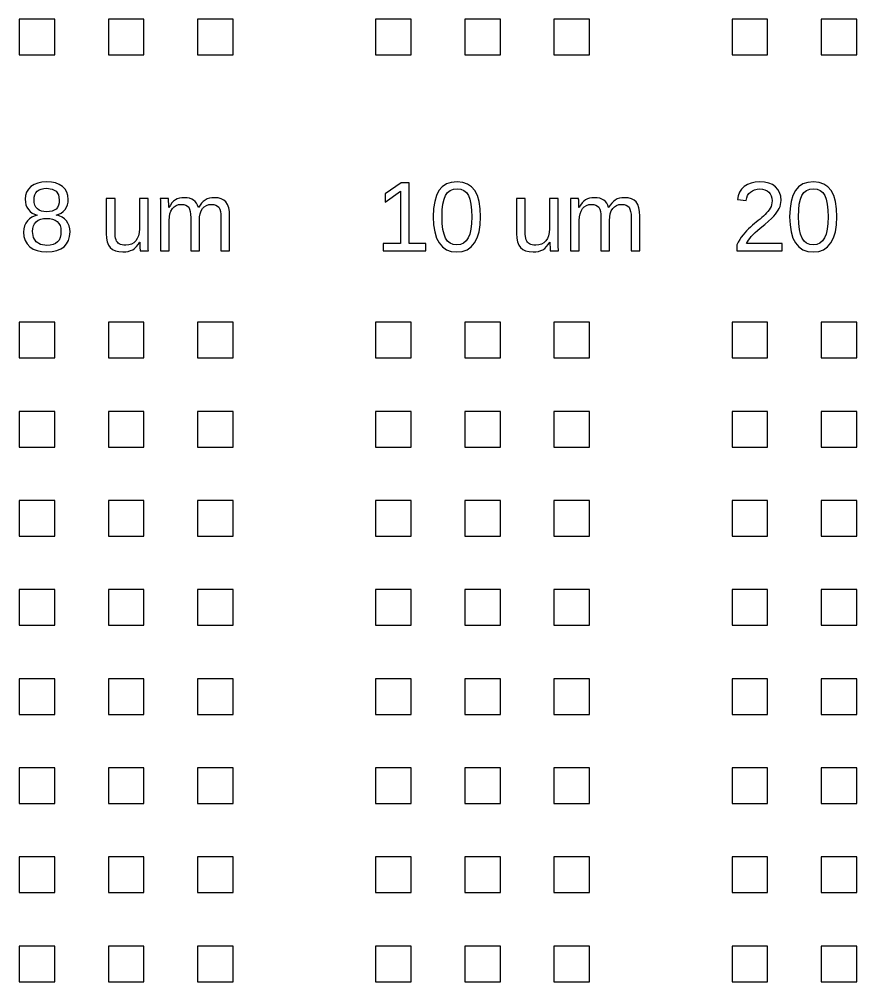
# Model space of a CAD drawing. Header units: metres. Extents: x -21500 to 21500, y -23900 to 23900.
# Drawn here: x -9600 to -4900, y 6400 to 11800 of the extents above; entities that cross this region are included whole.
import ezdxf

# ---------------------------------------------------------------- set-up
doc = ezdxf.new("R2010")
doc.units = ezdxf.units.M

msp = doc.modelspace()

# ---------------------------------------------------------------- linework, layer by layer
for p, q in [((-9400, 11800), (-9600, 11800)), ((-9600, 11800), (-9600, 11600)), ((-9400, 11600), (-9400, 11800)), ((-8900, 11800), (-9100, 11800)), ((-9100, 11800), (-9100, 11600)), ((-8900, 11600), (-8900, 11800)), ((-8400, 11800), (-8600, 11800)), ((-8600, 11800), (-8600, 11600)), ((-8400, 11600), (-8400, 11800)), ((-7400, 11800), (-7600, 11800)), ((-7600, 11800), (-7600, 11600)), ((-7400, 11600), (-7400, 11800)), ((-6900, 11800), (-7100, 11800)), ((-7100, 11800), (-7100, 11600)), ((-6900, 11600), (-6900, 11800)), ((-6400, 11800), (-6600, 11800)), ((-6600, 11800), (-6600, 11600)), ((-6400, 11600), (-6400, 11800)), ((-5400, 11800), (-5600, 11800)), ((-5600, 11800), (-5600, 11600)), ((-5400, 11600), (-5400, 11800)), ((-4900, 11800), (-5100, 11800)), ((-5100, 11800), (-5100, 11600)), ((-4900, 11600), (-4900, 11800)), ((-9600, 11600), (-9400, 11600)), ((-9100, 11600), (-8900, 11600)), ((-8600, 11600), (-8400, 11600)), ((-7600, 11600), (-7400, 11600)), ((-7100, 11600), (-6900, 11600)), ((-6600, 11600), (-6400, 11600)), ((-5600, 11600), (-5400, 11600)), ((-5100, 11600), (-4900, 11600)), ((-9534.22, 10860.8), (-9548.52, 10846.2)), ((-9516.47, 10872.7), (-9534.22, 10860.8)), ((-9495.93, 10881.1), (-9516.47, 10872.7)), ((-9472.59, 10886.2), (-9495.93, 10881.1)), ((-9446.46, 10887.9), (-9472.59, 10886.2)), ((-9419.73, 10886.3), (-9446.46, 10887.9)), ((-9395.96, 10881.3), (-9419.73, 10886.3)), ((-9375.17, 10873), (-9395.96, 10881.3)), ((-9357.34, 10861.3), (-9375.17, 10873)), ((-9343.04, 10846.9), (-9357.34, 10861.3)), ((-7456.22, 10882.2), (-7546.56, 10820.1)), ((-7411.19, 10882.2), (-7456.22, 10882.2)), ((-7411.19, 10541.5), (-7411.19, 10882.2)), ((-7226.01, 10860.3), (-7244.42, 10838.8)), ((-7202.95, 10875.7), (-7226.01, 10860.3)), ((-7175.22, 10884.9), (-7202.95, 10875.7)), ((-7142.82, 10887.9), (-7175.22, 10884.9)), ((-7111.26, 10884.8), (-7142.82, 10887.9)), ((-7084.13, 10875.5), (-7111.26, 10884.8)), ((-7061.41, 10860), (-7084.13, 10875.5)), ((-7043.13, 10838.3), (-7061.41, 10860)), ((-5530.96, 10860.8), (-5545.96, 10846.1)), ((-5513.01, 10872.7), (-5530.96, 10860.8)), ((-5492.67, 10881.1), (-5513.01, 10872.7)), ((-5469.95, 10886.2), (-5492.67, 10881.1)), ((-5444.83, 10887.9), (-5469.95, 10886.2)), ((-5417.61, 10886.2), (-5444.83, 10887.9)), ((-5393.72, 10881.1), (-5417.61, 10886.2)), ((-5373.18, 10872.6), (-5393.72, 10881.1)), ((-5355.98, 10860.7), (-5373.18, 10872.6)), ((-5342.39, 10845.6), (-5355.98, 10860.7)), ((-5226.01, 10860.3), (-5244.42, 10838.8)), ((-5202.95, 10875.7), (-5226.01, 10860.3)), ((-5175.22, 10884.9), (-5202.95, 10875.7)), ((-5142.82, 10887.9), (-5175.22, 10884.9)), ((-5111.26, 10884.8), (-5142.82, 10887.9)), ((-5084.13, 10875.5), (-5111.26, 10884.8)), ((-5061.41, 10860), (-5084.13, 10875.5)), ((-5043.13, 10838.3), (-5061.41, 10860)), ((-9564.86, 10810.8), (-9566.9, 10790)), ((-9558.73, 10829.5), (-9564.86, 10810.8)), ((-9548.52, 10846.2), (-9558.73, 10829.5)), ((-9516.99, 10786.7), (-9515.86, 10801.9)), ((-9515.86, 10801.9), (-9512.48, 10815)), ((-9512.48, 10815), (-9506.84, 10826.2)), ((-9506.84, 10826.2), (-9498.95, 10835.3)), ((-9498.95, 10835.3), (-9488.9, 10842.4)), ((-9488.9, 10842.4), (-9476.8, 10847.5)), ((-9476.8, 10847.5), (-9462.66, 10850.6)), ((-9462.66, 10850.6), (-9446.46, 10851.6)), ((-9446.46, 10851.6), (-9415.36, 10847.5)), ((-9415.36, 10847.5), (-9393.15, 10835.4)), ((-9393.15, 10835.4), (-9379.82, 10815.1)), ((-9379.82, 10815.1), (-9375.38, 10786.7)), ((-9332.82, 10830.1), (-9343.04, 10846.9)), ((-9326.69, 10810.9), (-9332.82, 10830.1)), ((-9324.65, 10789.5), (-9326.69, 10810.9)), ((-7546.56, 10774), (-7460.29, 10835.6)), ((-7546.56, 10820.1), (-7546.56, 10774)), ((-7460.29, 10835.6), (-7460.29, 10541.5)), ((-7258.48, 10811.2), (-7268.53, 10777.4)), ((-7244.42, 10838.8), (-7258.48, 10811.2)), ((-7216.13, 10790.4), (-7207.52, 10811.7)), ((-7207.52, 10811.7), (-7196.11, 10827.7)), ((-7196.11, 10827.7), (-7181.52, 10839.2)), ((-7181.52, 10839.2), (-7163.75, 10846)), ((-7163.75, 10846), (-7142.82, 10848.3)), ((-7142.82, 10848.3), (-7122.4, 10846)), ((-7122.4, 10846), (-7105.08, 10839)), ((-7105.08, 10839), (-7090.86, 10827.4)), ((-7090.86, 10827.4), (-7079.75, 10811.2)), ((-7079.75, 10811.2), (-7071.38, 10789.7)), ((-7029.06, 10810.5), (-7043.13, 10838.3)), ((-7019.02, 10776.7), (-7029.06, 10810.5)), ((-5565.42, 10809.6), (-5569.89, 10787.8)), ((-5557.44, 10829), (-5565.42, 10809.6)), ((-5545.96, 10846.1), (-5557.44, 10829)), ((-5517.17, 10797.7), (-5512.27, 10810.4)), ((-5512.27, 10810.4), (-5505.3, 10821.5)), ((-5505.3, 10821.5), (-5496.24, 10830.8)), ((-5496.24, 10830.8), (-5485.44, 10838.2)), ((-5485.44, 10838.2), (-5473.28, 10843.5)), ((-5473.28, 10843.5), (-5459.74, 10846.7)), ((-5459.74, 10846.7), (-5444.83, 10847.8)), ((-5444.83, 10847.8), (-5429.31, 10846.7)), ((-5429.31, 10846.7), (-5415.6, 10843.4)), ((-5415.6, 10843.4), (-5403.68, 10838)), ((-5403.68, 10838), (-5393.56, 10830.4)), ((-5393.56, 10830.4), (-5385.48, 10820.9)), ((-5385.48, 10820.9), (-5379.72, 10809.5)), ((-5379.72, 10809.5), (-5376.26, 10796.4)), ((-5332.69, 10827.7), (-5342.39, 10845.6)), ((-5326.86, 10806.9), (-5332.69, 10827.7)), ((-5324.92, 10783.2), (-5326.86, 10806.9)), ((-5258.48, 10811.2), (-5268.53, 10777.4)), ((-5244.42, 10838.8), (-5258.48, 10811.2)), ((-5216.13, 10790.4), (-5207.52, 10811.7)), ((-5207.52, 10811.7), (-5196.11, 10827.7)), ((-5196.11, 10827.7), (-5181.52, 10839.2)), ((-5181.52, 10839.2), (-5163.75, 10846)), ((-5163.75, 10846), (-5142.82, 10848.3)), ((-5142.82, 10848.3), (-5122.4, 10846)), ((-5122.4, 10846), (-5105.08, 10839)), ((-5105.08, 10839), (-5090.86, 10827.4)), ((-5090.86, 10827.4), (-5079.75, 10811.2)), ((-5079.75, 10811.2), (-5071.38, 10789.7)), ((-5029.06, 10810.5), (-5043.13, 10838.3)), ((-5019.02, 10776.7), (-5029.06, 10810.5)), ((-9566.9, 10790), (-9565.78, 10774.1)), ((-9565.78, 10774.1), (-9562.39, 10759.3)), ((-9562.39, 10759.3), (-9556.76, 10745.5)), ((-9515.83, 10771.3), (-9516.99, 10786.7)), ((-9512.34, 10757.8), (-9515.83, 10771.3)), ((-9506.54, 10746.3), (-9512.34, 10757.8)), ((-9498.41, 10736.7), (-9506.54, 10746.3)), ((-9379.89, 10756.1), (-9385.53, 10744.5)), ((-9376.51, 10770.2), (-9379.89, 10756.1)), ((-9375.38, 10786.7), (-9376.51, 10770.2)), ((-9334.87, 10744.9), (-9329.19, 10758.7)), ((-9329.19, 10758.7), (-9325.79, 10773.6)), ((-9325.79, 10773.6), (-9324.65, 10789.5)), ((-9062.35, 10793.5), (-9111.45, 10793.5)), ((-9111.45, 10793.5), (-9111.45, 10597.9)), ((-9062.35, 10607.4), (-9062.35, 10793.5)), ((-8877.07, 10793.5), (-8925.9, 10793.5)), ((-8925.9, 10793.5), (-8925.9, 10623.4)), ((-8877.07, 10562.7), (-8877.07, 10793.5)), ((-8762.79, 10793.5), (-8808.91, 10793.5)), ((-8808.91, 10793.5), (-8808.2, 10785.3)), ((-8808.2, 10785.3), (-8807.69, 10772.2)), ((-8807.69, 10772.2), (-8807.38, 10754)), ((-8807.38, 10754), (-8807.28, 10730.9)), ((-8762.65, 10792.6), (-8762.79, 10793.5)), ((-8762.52, 10791), (-8762.65, 10792.6)), ((-8762.38, 10788.9), (-8762.52, 10791)), ((-8762.25, 10786.2), (-8762.38, 10788.9)), ((-8762.1, 10783.1), (-8762.25, 10786.2)), ((-8761.94, 10779.8), (-8762.1, 10783.1)), ((-8761.76, 10776.3), (-8761.94, 10779.8)), ((-8761.57, 10772.5), (-8761.76, 10776.3)), ((-8761.36, 10767.8), (-8761.57, 10772.5)), ((-8761.13, 10761.3), (-8761.36, 10767.8)), ((-8760.88, 10753.2), (-8761.13, 10761.3)), ((-8760.62, 10743.3), (-8760.88, 10753.2)), ((-8751.65, 10757.8), (-8759.81, 10743.3)), ((-8742.92, 10769.8), (-8751.65, 10757.8)), ((-8733.61, 10779.5), (-8742.92, 10769.8)), ((-8740.54, 10737.4), (-8730.64, 10747.8)), ((-8723.73, 10786.7), (-8733.61, 10779.5)), ((-8730.64, 10747.8), (-8719.11, 10755.3)), ((-8712.99, 10792.1), (-8723.73, 10786.7)), ((-8719.11, 10755.3), (-8705.96, 10759.8)), ((-8701.14, 10795.9), (-8712.99, 10792.1)), ((-8705.96, 10759.8), (-8691.17, 10761.2)), ((-8688.17, 10798.2), (-8701.14, 10795.9)), ((-8691.17, 10761.2), (-8677.15, 10760.2)), ((-8674.08, 10799), (-8688.17, 10798.2)), ((-8677.15, 10760.2), (-8665.47, 10757.2)), ((-8658.27, 10798.1), (-8674.08, 10799)), ((-8665.47, 10757.2), (-8656.13, 10752.1)), ((-8644.21, 10795.6), (-8658.27, 10798.1)), ((-8656.13, 10752.1), (-8649.12, 10745)), ((-8631.89, 10791.5), (-8644.21, 10795.6)), ((-8621.32, 10785.7), (-8631.89, 10791.5)), ((-8612.36, 10778), (-8621.32, 10785.7)), ((-8604.87, 10768.4), (-8612.36, 10778)), ((-8598.86, 10756.9), (-8604.87, 10768.4)), ((-8594.32, 10743.3), (-8598.86, 10756.9)), ((-8585.52, 10757.1), (-8593.51, 10743.3)), ((-8576.72, 10768.8), (-8585.52, 10757.1)), ((-8567.14, 10778.4), (-8576.72, 10768.8)), ((-8571.4, 10737.5), (-8561.63, 10747.9)), ((-8556.75, 10785.9), (-8567.14, 10778.4)), ((-8561.63, 10747.9), (-8550.07, 10755.3)), ((-8545.4, 10791.6), (-8556.75, 10785.9)), ((-8550.07, 10755.3), (-8536.74, 10759.8)), ((-8532.91, 10795.7), (-8545.4, 10791.6)), ((-8536.74, 10759.8), (-8521.62, 10761.2)), ((-8519.29, 10798.1), (-8532.91, 10795.7)), ((-8521.62, 10761.2), (-8507.6, 10760.2)), ((-8504.53, 10799), (-8519.29, 10798.1)), ((-8507.6, 10760.2), (-8495.92, 10757.2)), ((-8483.8, 10797.4), (-8504.53, 10799)), ((-8495.92, 10757.2), (-8486.57, 10752.1)), ((-8486.57, 10752.1), (-8479.57, 10745)), ((-8466.11, 10792.9), (-8483.8, 10797.4)), ((-8451.45, 10785.4), (-8466.11, 10792.9)), ((-8439.83, 10774.8), (-8451.45, 10785.4)), ((-8430.99, 10760.8), (-8439.83, 10774.8)), ((-8424.67, 10742.9), (-8430.99, 10760.8)), ((-7268.53, 10777.4), (-7274.56, 10737.4)), ((-7225.96, 10730.2), (-7222.27, 10763.3)), ((-7222.27, 10763.3), (-7216.13, 10790.4)), ((-7071.38, 10789.7), (-7065.41, 10762.6)), ((-7065.41, 10762.6), (-7061.82, 10729.8)), ((-7012.99, 10737), (-7019.02, 10776.7)), ((-6760.62, 10793.5), (-6809.72, 10793.5)), ((-6809.72, 10793.5), (-6809.72, 10597.9)), ((-6760.62, 10607.4), (-6760.62, 10793.5)), ((-6575.33, 10793.5), (-6624.16, 10793.5)), ((-6624.16, 10793.5), (-6624.16, 10623.4)), ((-6575.33, 10562.7), (-6575.33, 10793.5)), ((-6461.06, 10793.5), (-6507.18, 10793.5)), ((-6507.18, 10793.5), (-6506.46, 10785.3)), ((-6506.46, 10785.3), (-6505.95, 10772.2)), ((-6505.95, 10772.2), (-6505.65, 10754)), ((-6505.65, 10754), (-6505.55, 10730.9)), ((-6460.92, 10792.6), (-6461.06, 10793.5)), ((-6460.79, 10791), (-6460.92, 10792.6)), ((-6460.65, 10788.9), (-6460.79, 10791)), ((-6460.52, 10786.2), (-6460.65, 10788.9)), ((-6460.37, 10783.1), (-6460.52, 10786.2)), ((-6460.21, 10779.8), (-6460.37, 10783.1)), ((-6460.03, 10776.3), (-6460.21, 10779.8)), ((-6459.84, 10772.5), (-6460.03, 10776.3)), ((-6459.62, 10767.8), (-6459.84, 10772.5)), ((-6459.4, 10761.3), (-6459.62, 10767.8)), ((-6459.15, 10753.2), (-6459.4, 10761.3)), ((-6458.89, 10743.3), (-6459.15, 10753.2)), ((-6449.92, 10757.8), (-6458.07, 10743.3)), ((-6441.19, 10769.8), (-6449.92, 10757.8)), ((-6431.88, 10779.5), (-6441.19, 10769.8)), ((-6438.81, 10737.4), (-6428.91, 10747.8)), ((-6421.99, 10786.7), (-6431.88, 10779.5)), ((-6428.91, 10747.8), (-6417.38, 10755.3)), ((-6411.26, 10792.1), (-6421.99, 10786.7)), ((-6417.38, 10755.3), (-6404.22, 10759.8)), ((-6399.41, 10795.9), (-6411.26, 10792.1)), ((-6404.22, 10759.8), (-6389.44, 10761.2)), ((-6386.44, 10798.2), (-6399.41, 10795.9)), ((-6389.44, 10761.2), (-6375.42, 10760.2)), ((-6372.35, 10799), (-6386.44, 10798.2)), ((-6375.42, 10760.2), (-6363.74, 10757.2)), ((-6356.54, 10798.1), (-6372.35, 10799)), ((-6363.74, 10757.2), (-6354.39, 10752.1)), ((-6342.47, 10795.6), (-6356.54, 10798.1)), ((-6354.39, 10752.1), (-6347.39, 10745)), ((-6330.16, 10791.5), (-6342.47, 10795.6)), ((-6319.58, 10785.7), (-6330.16, 10791.5)), ((-6310.62, 10778), (-6319.58, 10785.7)), ((-6303.14, 10768.4), (-6310.62, 10778)), ((-6297.13, 10756.9), (-6303.14, 10768.4)), ((-6292.59, 10743.3), (-6297.13, 10756.9)), ((-6283.78, 10757.1), (-6291.78, 10743.3)), ((-6274.99, 10768.8), (-6283.78, 10757.1)), ((-6265.4, 10778.4), (-6274.99, 10768.8)), ((-6269.67, 10737.5), (-6259.89, 10747.9)), ((-6255.02, 10785.9), (-6265.4, 10778.4)), ((-6259.89, 10747.9), (-6248.34, 10755.3)), ((-6243.67, 10791.6), (-6255.02, 10785.9)), ((-6248.34, 10755.3), (-6235, 10759.8)), ((-6231.18, 10795.7), (-6243.67, 10791.6)), ((-6235, 10759.8), (-6219.89, 10761.2)), ((-6217.56, 10798.1), (-6231.18, 10795.7)), ((-6219.89, 10761.2), (-6205.87, 10760.2)), ((-6202.8, 10799), (-6217.56, 10798.1)), ((-6205.87, 10760.2), (-6194.18, 10757.2)), ((-6182.07, 10797.4), (-6202.8, 10799)), ((-6194.18, 10757.2), (-6184.84, 10752.1)), ((-6184.84, 10752.1), (-6177.84, 10745)), ((-6164.38, 10792.9), (-6182.07, 10797.4)), ((-6149.72, 10785.4), (-6164.38, 10792.9)), ((-6138.1, 10774.8), (-6149.72, 10785.4)), ((-6129.26, 10760.8), (-6138.1, 10774.8)), ((-6122.94, 10742.9), (-6129.26, 10760.8)), ((-5569.89, 10787.8), (-5519.97, 10783.2)), ((-5519.97, 10783.2), (-5517.17, 10797.7)), ((-5381.14, 10749.3), (-5385.82, 10739.8)), ((-5377.79, 10759.5), (-5381.14, 10749.3)), ((-5375.78, 10770.2), (-5377.79, 10759.5)), ((-5376.26, 10796.4), (-5375.11, 10781.6)), ((-5375.11, 10781.6), (-5375.78, 10770.2)), ((-5335.09, 10739), (-5330.64, 10750)), ((-5330.64, 10750), (-5327.46, 10761)), ((-5327.46, 10761), (-5325.56, 10772.1)), ((-5325.56, 10772.1), (-5324.92, 10783.2)), ((-5268.53, 10777.4), (-5274.56, 10737.4)), ((-5225.96, 10730.2), (-5222.27, 10763.3)), ((-5222.27, 10763.3), (-5216.13, 10790.4)), ((-5071.38, 10789.7), (-5065.41, 10762.6)), ((-5065.41, 10762.6), (-5061.82, 10729.8)), ((-5012.99, 10737), (-5019.02, 10776.7)), ((-9556.76, 10745.5), (-9548.86, 10732.8)), ((-9548.86, 10732.8), (-9539.02, 10721.6)), ((-9539.02, 10721.6), (-9527.53, 10712.6)), ((-9515.56, 10696), (-9530.01, 10689.5)), ((-9527.53, 10712.6), (-9514.4, 10705.7)), ((-9499.63, 10699.9), (-9515.56, 10696)), ((-9514.4, 10705.7), (-9499.63, 10701)), ((-9499.63, 10701), (-9499.63, 10699.9)), ((-9488.16, 10729.2), (-9498.41, 10736.7)), ((-9475.99, 10723.8), (-9488.16, 10729.2)), ((-9461.91, 10720.5), (-9475.99, 10723.8)), ((-9445.91, 10719.5), (-9461.91, 10720.5)), ((-9429.71, 10720.5), (-9445.91, 10719.5)), ((-9415.56, 10723.4), (-9429.71, 10720.5)), ((-9403.47, 10728.4), (-9415.56, 10723.4)), ((-9393.42, 10735.3), (-9403.47, 10728.4)), ((-9385.53, 10744.5), (-9393.42, 10735.3)), ((-9392.47, 10701.6), (-9377.57, 10705.8)), ((-9392.47, 10700.5), (-9392.47, 10701.6)), ((-9375.18, 10696.3), (-9392.47, 10700.5)), ((-9377.57, 10705.8), (-9364.32, 10712.3)), ((-9359.92, 10689.7), (-9375.18, 10696.3)), ((-9364.32, 10712.3), (-9352.74, 10721.1)), ((-9352.74, 10721.1), (-9342.83, 10732.2)), ((-9342.83, 10732.2), (-9334.87, 10744.9)), ((-8807.28, 10730.9), (-8807.28, 10500)), ((-8759.81, 10743.3), (-8760.62, 10743.3)), ((-8757.58, 10690.6), (-8754.18, 10708.6)), ((-8754.18, 10708.6), (-8748.5, 10724.2)), ((-8748.5, 10724.2), (-8740.54, 10737.4)), ((-8649.12, 10745), (-8644.02, 10735.2)), ((-8644.02, 10735.2), (-8640.37, 10722.1)), ((-8640.37, 10722.1), (-8638.19, 10705.7)), ((-8638.19, 10705.7), (-8637.46, 10686.1)), ((-8593.51, 10743.3), (-8594.32, 10743.3)), ((-8588.06, 10690.7), (-8584.73, 10708.8)), ((-8584.73, 10708.8), (-8579.17, 10724.4)), ((-8579.17, 10724.4), (-8571.4, 10737.5)), ((-8479.57, 10745), (-8474.47, 10735.2)), ((-8474.47, 10735.2), (-8470.82, 10722.1)), ((-8470.82, 10722.1), (-8468.64, 10705.7)), ((-8468.64, 10705.7), (-8467.91, 10686.1)), ((-8420.88, 10721.2), (-8424.67, 10742.9)), ((-8419.62, 10695.6), (-8420.88, 10721.2)), ((-8419.62, 10500), (-8419.62, 10695.6)), ((-7274.56, 10737.4), (-7276.56, 10691.3)), ((-7227.19, 10691.3), (-7225.96, 10730.2)), ((-7061.82, 10729.8), (-7060.63, 10691.3)), ((-7010.98, 10691.3), (-7012.99, 10737)), ((-6505.55, 10730.9), (-6505.55, 10500)), ((-6458.07, 10743.3), (-6458.89, 10743.3)), ((-6455.85, 10690.6), (-6452.44, 10708.6)), ((-6452.44, 10708.6), (-6446.76, 10724.2)), ((-6446.76, 10724.2), (-6438.81, 10737.4)), ((-6347.39, 10745), (-6342.29, 10735.2)), ((-6342.29, 10735.2), (-6338.64, 10722.1)), ((-6338.64, 10722.1), (-6336.45, 10705.7)), ((-6336.45, 10705.7), (-6335.73, 10686.1)), ((-6291.78, 10743.3), (-6292.59, 10743.3)), ((-6286.33, 10690.7), (-6283, 10708.8)), ((-6283, 10708.8), (-6277.44, 10724.4)), ((-6277.44, 10724.4), (-6269.67, 10737.5)), ((-6177.84, 10745), (-6172.74, 10735.2)), ((-6172.74, 10735.2), (-6169.09, 10722.1)), ((-6169.09, 10722.1), (-6166.9, 10705.7)), ((-6166.9, 10705.7), (-6166.17, 10686.1)), ((-6119.15, 10721.2), (-6122.94, 10742.9)), ((-6117.89, 10695.6), (-6119.15, 10721.2)), ((-6117.89, 10500), (-6117.89, 10695.6)), ((-5422.84, 10696.1), (-5432.31, 10687.7)), ((-5413.9, 10704.5), (-5422.84, 10696.1)), ((-5405.64, 10713.1), (-5413.9, 10704.5)), ((-5398.2, 10721.8), (-5405.64, 10713.1)), ((-5391.6, 10730.7), (-5398.2, 10721.8)), ((-5385.82, 10739.8), (-5391.6, 10730.7)), ((-5377.67, 10682.6), (-5365.34, 10695.1)), ((-5365.34, 10695.1), (-5355.92, 10706)), ((-5355.92, 10706), (-5347.74, 10717)), ((-5347.74, 10717), (-5340.8, 10728)), ((-5340.8, 10728), (-5335.09, 10739)), ((-5274.56, 10737.4), (-5276.56, 10691.3)), ((-5227.19, 10691.3), (-5225.96, 10730.2)), ((-5061.82, 10729.8), (-5060.63, 10691.3)), ((-5010.98, 10691.3), (-5012.99, 10737)), ((-9570.5, 10640.5), (-9574.52, 10624)), ((-9563.8, 10655.5), (-9570.5, 10640.5)), ((-9554.43, 10669), (-9563.8, 10655.5)), ((-9542.96, 10680.5), (-9554.43, 10669)), ((-9530.01, 10689.5), (-9542.96, 10680.5)), ((-9524.09, 10626.2), (-9520.18, 10640.4)), ((-9520.18, 10640.4), (-9513.65, 10652.8)), ((-9513.65, 10652.8), (-9504.51, 10663.4)), ((-9504.51, 10663.4), (-9493.05, 10671.9)), ((-9493.05, 10671.9), (-9479.55, 10678)), ((-9479.55, 10678), (-9464.02, 10681.6)), ((-9464.02, 10681.6), (-9446.46, 10682.8)), ((-9446.46, 10682.8), (-9428.4, 10681.7)), ((-9428.4, 10681.7), (-9412.48, 10678.3)), ((-9412.48, 10678.3), (-9398.69, 10672.7)), ((-9398.69, 10672.7), (-9387.04, 10664.8)), ((-9387.04, 10664.8), (-9377.79, 10654.7)), ((-9377.79, 10654.7), (-9371.17, 10642.4)), ((-9371.17, 10642.4), (-9367.21, 10627.9)), ((-9346.69, 10680.8), (-9359.92, 10689.7)), ((-9335.5, 10669.4), (-9346.69, 10680.8)), ((-9326.6, 10656.1), (-9335.5, 10669.4)), ((-9320.24, 10641.2), (-9326.6, 10656.1)), ((-9316.43, 10624.7), (-9320.24, 10641.2)), ((-8758.72, 10670.1), (-8757.58, 10690.6)), ((-8758.72, 10500), (-8758.72, 10670.1)), ((-8637.46, 10686.1), (-8637.46, 10500)), ((-8589.17, 10670.1), (-8588.06, 10690.7)), ((-8589.17, 10500), (-8589.17, 10670.1)), ((-8467.91, 10686.1), (-8467.91, 10500)), ((-7276.56, 10691.3), (-7274.5, 10646)), ((-7274.5, 10646), (-7268.29, 10606.5)), ((-7225.95, 10653.3), (-7227.19, 10691.3)), ((-7222.21, 10620.8), (-7225.95, 10653.3)), ((-7061.88, 10654), (-7065.64, 10621.8)), ((-7060.63, 10691.3), (-7061.88, 10654)), ((-7019.42, 10606.8), (-7013.09, 10646.2)), ((-7013.09, 10646.2), (-7010.98, 10691.3)), ((-6456.99, 10670.1), (-6455.85, 10690.6)), ((-6456.99, 10500), (-6456.99, 10670.1)), ((-6335.73, 10686.1), (-6335.73, 10500)), ((-6287.44, 10670.1), (-6286.33, 10690.7)), ((-6287.44, 10500), (-6287.44, 10670.1)), ((-6166.17, 10686.1), (-6166.17, 10500)), ((-5485.41, 10644.1), (-5496.37, 10634.4)), ((-5474.5, 10653.4), (-5485.41, 10644.1)), ((-5463.64, 10662.3), (-5474.5, 10653.4)), ((-5452.83, 10670.9), (-5463.64, 10662.3)), ((-5442.31, 10679.3), (-5452.83, 10670.9)), ((-5432.31, 10687.7), (-5442.31, 10679.3)), ((-5442.11, 10627), (-5416.05, 10648.5)), ((-5416.05, 10648.5), (-5394.57, 10667)), ((-5394.57, 10667), (-5377.67, 10682.6)), ((-5276.56, 10691.3), (-5274.5, 10646)), ((-5274.5, 10646), (-5268.29, 10606.5)), ((-5225.95, 10653.3), (-5227.19, 10691.3)), ((-5222.21, 10620.8), (-5225.95, 10653.3)), ((-5061.88, 10654), (-5065.64, 10621.8)), ((-5060.63, 10691.3), (-5061.88, 10654)), ((-5019.42, 10606.8), (-5013.09, 10646.2)), ((-5013.09, 10646.2), (-5010.98, 10691.3)), ((-9574.52, 10624), (-9575.86, 10606.1)), ((-9575.86, 10606.1), (-9573.69, 10580.9)), ((-9525.4, 10610.1), (-9524.09, 10626.2)), ((-9520.36, 10575.6), (-9525.4, 10610.1)), ((-9367.1, 10591.8), (-9370.77, 10575.1)), ((-9367.21, 10627.9), (-9365.88, 10611.2)), ((-9365.88, 10611.2), (-9367.1, 10591.8)), ((-9317.26, 10581.6), (-9315.16, 10606.6)), ((-9315.16, 10606.6), (-9316.43, 10624.7)), ((-9111.45, 10597.9), (-9110.06, 10572.2)), ((-9062, 10593.7), (-9062.35, 10607.4)), ((-9060.93, 10581.7), (-9062, 10593.7)), ((-8930.98, 10585.3), (-8937.34, 10569.7)), ((-8927.17, 10603.2), (-8930.98, 10585.3)), ((-8925.9, 10623.4), (-8927.17, 10603.2)), ((-7268.29, 10606.5), (-7257.95, 10572.7)), ((-7215.98, 10593.7), (-7222.21, 10620.8)), ((-7207.25, 10572.2), (-7215.98, 10593.7)), ((-7071.92, 10594.8), (-7080.7, 10573)), ((-7065.64, 10621.8), (-7071.92, 10594.8)), ((-7029.98, 10573.1), (-7019.42, 10606.8)), ((-6809.72, 10597.9), (-6808.32, 10572.2)), ((-6760.26, 10593.7), (-6760.62, 10607.4)), ((-6759.2, 10581.7), (-6760.26, 10593.7)), ((-6629.25, 10585.3), (-6635.61, 10569.7)), ((-6625.44, 10603.2), (-6629.25, 10585.3)), ((-6624.16, 10623.4), (-6625.44, 10603.2)), ((-5538.28, 10590.5), (-5547.87, 10577.9)), ((-5528.19, 10602.3), (-5538.28, 10590.5)), ((-5517.84, 10613.6), (-5528.19, 10602.3)), ((-5507.23, 10624.3), (-5517.84, 10613.6)), ((-5496.37, 10634.4), (-5507.23, 10624.3)), ((-5491.76, 10581), (-5481.74, 10591.5)), ((-5481.74, 10591.5), (-5470.12, 10602.7)), ((-5470.12, 10602.7), (-5456.92, 10614.5)), ((-5456.92, 10614.5), (-5442.11, 10627)), ((-5268.29, 10606.5), (-5257.95, 10572.7)), ((-5215.98, 10593.7), (-5222.21, 10620.8)), ((-5207.25, 10572.2), (-5215.98, 10593.7)), ((-5071.92, 10594.8), (-5080.7, 10573)), ((-5065.64, 10621.8), (-5071.92, 10594.8)), ((-5029.98, 10573.1), (-5019.42, 10606.8)), ((-9573.69, 10580.9), (-9567.21, 10558.7)), ((-9567.21, 10558.7), (-9556.4, 10539.6)), ((-9556.4, 10539.6), (-9541.27, 10523.6)), ((-9505.26, 10550.9), (-9520.36, 10575.6)), ((-9480.08, 10536.1), (-9505.26, 10550.9)), ((-9444.83, 10531.2), (-9480.08, 10536.1)), ((-9426.16, 10532.4), (-9444.83, 10531.2)), ((-9410.04, 10536), (-9426.16, 10532.4)), ((-9396.45, 10542), (-9410.04, 10536)), ((-9385.42, 10550.3), (-9396.45, 10542)), ((-9376.87, 10561.3), (-9385.42, 10550.3)), ((-9370.77, 10575.1), (-9376.87, 10561.3)), ((-9348.79, 10524.1), (-9334.08, 10540.4)), ((-9334.08, 10540.4), (-9323.56, 10559.5)), ((-9323.56, 10559.5), (-9317.26, 10581.6)), ((-9110.06, 10572.2), (-9105.86, 10550.4)), ((-9105.86, 10550.4), (-9098.86, 10532.5)), ((-9098.86, 10532.5), (-9089.07, 10518.6)), ((-9059.15, 10571.2), (-9060.93, 10581.7)), ((-9056.66, 10562.4), (-9059.15, 10571.2)), ((-9053.38, 10555), (-9056.66, 10562.4)), ((-9049.26, 10548.6), (-9053.38, 10555)), ((-9044.29, 10543.4), (-9049.26, 10548.6)), ((-9038.48, 10539.3), (-9044.29, 10543.4)), ((-9031.51, 10536.2), (-9038.48, 10539.3)), ((-9023.08, 10534), (-9031.51, 10536.2)), ((-9013.2, 10532.7), (-9023.08, 10534)), ((-9001.86, 10532.3), (-9013.2, 10532.7)), ((-8985.16, 10533.8), (-9001.86, 10532.3)), ((-8970.32, 10538.3), (-8985.16, 10533.8)), ((-8957.35, 10545.9), (-8970.32, 10538.3)), ((-8946.24, 10556.4), (-8957.35, 10545.9)), ((-8937.34, 10569.7), (-8946.24, 10556.4)), ((-8942.68, 10524.2), (-8933.28, 10536.1)), ((-8933.28, 10536.1), (-8924.54, 10550.2)), ((-8924.54, 10550.2), (-8923.73, 10550.2)), ((-8923.73, 10550.2), (-8923.46, 10540.3)), ((-8923.46, 10540.3), (-8923.22, 10532.2)), ((-8923.22, 10532.2), (-8922.99, 10525.7)), ((-8876.97, 10539.5), (-8877.07, 10562.7)), ((-8876.66, 10521.4), (-8876.97, 10539.5)), ((-7460.29, 10541.5), (-7557.68, 10541.5)), ((-7557.68, 10541.5), (-7557.68, 10500)), ((-7318.14, 10541.5), (-7411.19, 10541.5)), ((-7318.14, 10500), (-7318.14, 10541.5)), ((-7257.95, 10572.7), (-7243.47, 10544.8)), ((-7243.47, 10544.8), (-7224.87, 10522.8)), ((-7195.82, 10555.7), (-7207.25, 10572.2)), ((-7181.45, 10543.9), (-7195.82, 10555.7)), ((-7164.14, 10536.8), (-7181.45, 10543.9)), ((-7143.91, 10534.5), (-7164.14, 10536.8)), ((-7123.78, 10536.9), (-7143.91, 10534.5)), ((-7106.54, 10544.1), (-7123.78, 10536.9)), ((-7092.18, 10556.1), (-7106.54, 10544.1)), ((-7080.7, 10573), (-7092.18, 10556.1)), ((-7063.65, 10523), (-7044.76, 10545)), ((-7044.76, 10545), (-7029.98, 10573.1)), ((-6808.32, 10572.2), (-6804.13, 10550.4)), ((-6804.13, 10550.4), (-6797.13, 10532.5)), ((-6797.13, 10532.5), (-6787.34, 10518.6)), ((-6757.42, 10571.2), (-6759.2, 10581.7)), ((-6754.92, 10562.4), (-6757.42, 10571.2)), ((-6751.65, 10555), (-6754.92, 10562.4)), ((-6747.53, 10548.6), (-6751.65, 10555)), ((-6742.56, 10543.4), (-6747.53, 10548.6)), ((-6736.75, 10539.3), (-6742.56, 10543.4)), ((-6729.78, 10536.2), (-6736.75, 10539.3)), ((-6721.35, 10534), (-6729.78, 10536.2)), ((-6711.47, 10532.7), (-6721.35, 10534)), ((-6700.12, 10532.3), (-6711.47, 10532.7)), ((-6683.42, 10533.8), (-6700.12, 10532.3)), ((-6668.59, 10538.3), (-6683.42, 10533.8)), ((-6655.62, 10545.9), (-6668.59, 10538.3)), ((-6644.51, 10556.4), (-6655.62, 10545.9)), ((-6635.61, 10569.7), (-6644.51, 10556.4)), ((-6640.95, 10524.2), (-6631.55, 10536.1)), ((-6631.55, 10536.1), (-6622.81, 10550.2)), ((-6622.81, 10550.2), (-6621.99, 10550.2)), ((-6621.99, 10550.2), (-6621.73, 10540.3)), ((-6621.73, 10540.3), (-6621.49, 10532.2)), ((-6621.49, 10532.2), (-6621.26, 10525.7)), ((-6575.23, 10539.5), (-6575.33, 10562.7)), ((-6574.93, 10521.4), (-6575.23, 10539.5)), ((-5564.76, 10549.9), (-5572.06, 10534.5)), ((-5572.06, 10534.5), (-5572.06, 10500)), ((-5556.7, 10564.3), (-5564.76, 10549.9)), ((-5547.87, 10577.9), (-5556.7, 10564.3)), ((-5518.34, 10541.5), (-5513.63, 10551.1)), ((-5318.95, 10541.5), (-5518.34, 10541.5)), ((-5513.63, 10551.1), (-5507.63, 10560.9)), ((-5507.63, 10560.9), (-5500.34, 10570.8)), ((-5500.34, 10570.8), (-5491.76, 10581)), ((-5318.95, 10500), (-5318.95, 10541.5)), ((-5257.95, 10572.7), (-5243.47, 10544.8)), ((-5243.47, 10544.8), (-5224.87, 10522.8)), ((-5195.82, 10555.7), (-5207.25, 10572.2)), ((-5181.45, 10543.9), (-5195.82, 10555.7)), ((-5164.14, 10536.8), (-5181.45, 10543.9)), ((-5143.91, 10534.5), (-5164.14, 10536.8)), ((-5123.78, 10536.9), (-5143.91, 10534.5)), ((-5106.54, 10544.1), (-5123.78, 10536.9)), ((-5092.18, 10556.1), (-5106.54, 10544.1)), ((-5080.7, 10573), (-5092.18, 10556.1)), ((-5063.65, 10523), (-5044.76, 10545)), ((-5044.76, 10545), (-5029.98, 10573.1)), ((-9541.27, 10523.6), (-9522.3, 10510.9)), ((-9522.3, 10510.9), (-9500, 10501.8)), ((-9500, 10501.8), (-9474.35, 10496.4)), ((-9474.35, 10496.4), (-9445.37, 10494.6)), ((-9445.37, 10494.6), (-9415.73, 10496.4)), ((-9415.73, 10496.4), (-9389.76, 10502)), ((-9389.76, 10502), (-9367.44, 10511.2)), ((-9367.44, 10511.2), (-9348.79, 10524.1)), ((-9089.07, 10518.6), (-9076.26, 10508.1)), ((-9076.26, 10508.1), (-9060.22, 10500.6)), ((-9060.22, 10500.6), (-9040.93, 10496.1)), ((-9040.93, 10496.1), (-9018.4, 10494.6)), ((-9018.4, 10494.6), (-9002.66, 10495.4)), ((-9002.66, 10495.4), (-8988.26, 10497.7)), ((-8988.26, 10497.7), (-8975.19, 10501.7)), ((-8975.19, 10501.7), (-8963.47, 10507.2)), ((-8963.47, 10507.2), (-8952.75, 10514.6)), ((-8952.75, 10514.6), (-8942.68, 10524.2)), ((-8922.99, 10525.7), (-8922.78, 10521)), ((-8922.78, 10521), (-8922.58, 10517.3)), ((-8922.58, 10517.3), (-8922.41, 10513.7)), ((-8922.41, 10513.7), (-8922.24, 10510.4)), ((-8922.24, 10510.4), (-8922.1, 10507.3)), ((-8922.1, 10507.3), (-8921.96, 10504.6)), ((-8921.96, 10504.6), (-8921.83, 10502.5)), ((-8921.83, 10502.5), (-8921.69, 10501)), ((-8921.69, 10501), (-8921.56, 10500)), ((-8921.56, 10500), (-8875.44, 10500)), ((-8876.15, 10508.2), (-8876.66, 10521.4)), ((-8875.44, 10500), (-8876.15, 10508.2)), ((-8807.28, 10500), (-8758.72, 10500)), ((-8637.46, 10500), (-8589.17, 10500)), ((-8467.91, 10500), (-8419.62, 10500)), ((-7557.68, 10500), (-7318.14, 10500)), ((-7224.87, 10522.8), (-7202.17, 10507.1)), ((-7202.17, 10507.1), (-7175.36, 10497.7)), ((-7175.36, 10497.7), (-7144.45, 10494.6)), ((-7144.45, 10494.6), (-7113.5, 10497.7)), ((-7113.5, 10497.7), (-7086.57, 10507.2)), ((-7086.57, 10507.2), (-7063.65, 10523)), ((-6787.34, 10518.6), (-6774.53, 10508.1)), ((-6774.53, 10508.1), (-6758.48, 10500.6)), ((-6758.48, 10500.6), (-6739.2, 10496.1)), ((-6739.2, 10496.1), (-6716.67, 10494.6)), ((-6716.67, 10494.6), (-6700.93, 10495.4)), ((-6700.93, 10495.4), (-6686.53, 10497.7)), ((-6686.53, 10497.7), (-6673.46, 10501.7)), ((-6673.46, 10501.7), (-6661.74, 10507.2)), ((-6661.74, 10507.2), (-6651.01, 10514.6)), ((-6651.01, 10514.6), (-6640.95, 10524.2)), ((-6621.26, 10525.7), (-6621.05, 10521)), ((-6621.05, 10521), (-6620.85, 10517.3)), ((-6620.85, 10517.3), (-6620.67, 10513.7)), ((-6620.67, 10513.7), (-6620.51, 10510.4)), ((-6620.51, 10510.4), (-6620.37, 10507.3)), ((-6620.37, 10507.3), (-6620.23, 10504.6)), ((-6620.23, 10504.6), (-6620.1, 10502.5)), ((-6620.1, 10502.5), (-6619.96, 10501)), ((-6619.96, 10501), (-6619.82, 10500)), ((-6619.82, 10500), (-6573.71, 10500)), ((-6574.42, 10508.2), (-6574.93, 10521.4)), ((-6573.71, 10500), (-6574.42, 10508.2)), ((-6505.55, 10500), (-6456.99, 10500)), ((-6335.73, 10500), (-6287.44, 10500)), ((-6166.17, 10500), (-6117.89, 10500)), ((-5572.06, 10500), (-5318.95, 10500)), ((-5224.87, 10522.8), (-5202.17, 10507.1)), ((-5202.17, 10507.1), (-5175.36, 10497.7)), ((-5175.36, 10497.7), (-5144.45, 10494.6)), ((-5144.45, 10494.6), (-5113.5, 10497.7)), ((-5113.5, 10497.7), (-5086.57, 10507.2)), ((-5086.57, 10507.2), (-5063.65, 10523)), ((-9400, 10100), (-9600, 10100)), ((-9600, 10100), (-9600, 9900)), ((-9400, 9900), (-9400, 10100)), ((-8900, 10100), (-9100, 10100)), ((-9100, 10100), (-9100, 9900)), ((-8900, 9900), (-8900, 10100)), ((-8400, 10100), (-8600, 10100)), ((-8600, 10100), (-8600, 9900)), ((-8400, 9900), (-8400, 10100)), ((-7400, 10100), (-7600, 10100)), ((-7600, 10100), (-7600, 9900)), ((-7400, 9900), (-7400, 10100)), ((-6900, 10100), (-7100, 10100)), ((-7100, 10100), (-7100, 9900)), ((-6900, 9900), (-6900, 10100)), ((-6400, 10100), (-6600, 10100)), ((-6600, 10100), (-6600, 9900)), ((-6400, 9900), (-6400, 10100)), ((-5400, 10100), (-5600, 10100)), ((-5600, 10100), (-5600, 9900)), ((-5400, 9900), (-5400, 10100)), ((-4900, 10100), (-5100, 10100)), ((-5100, 10100), (-5100, 9900)), ((-4900, 9900), (-4900, 10100)), ((-9600, 9900), (-9400, 9900)), ((-9100, 9900), (-8900, 9900)), ((-8600, 9900), (-8400, 9900)), ((-7600, 9900), (-7400, 9900)), ((-7100, 9900), (-6900, 9900)), ((-6600, 9900), (-6400, 9900)), ((-5600, 9900), (-5400, 9900)), ((-5100, 9900), (-4900, 9900)), ((-9400, 9600), (-9600, 9600)), ((-9600, 9600), (-9600, 9400)), ((-9400, 9400), (-9400, 9600)), ((-8900, 9600), (-9100, 9600)), ((-9100, 9600), (-9100, 9400)), ((-8900, 9400), (-8900, 9600)), ((-8400, 9600), (-8600, 9600)), ((-8600, 9600), (-8600, 9400)), ((-8400, 9400), (-8400, 9600)), ((-7400, 9600), (-7600, 9600)), ((-7600, 9600), (-7600, 9400)), ((-7400, 9400), (-7400, 9600)), ((-6900, 9600), (-7100, 9600)), ((-7100, 9600), (-7100, 9400)), ((-6900, 9400), (-6900, 9600)), ((-6400, 9600), (-6600, 9600)), ((-6600, 9600), (-6600, 9400)), ((-6400, 9400), (-6400, 9600)), ((-5400, 9600), (-5600, 9600)), ((-5600, 9600), (-5600, 9400)), ((-5400, 9400), (-5400, 9600)), ((-4900, 9600), (-5100, 9600)), ((-5100, 9600), (-5100, 9400)), ((-4900, 9400), (-4900, 9600)), ((-9600, 9400), (-9400, 9400)), ((-9100, 9400), (-8900, 9400)), ((-8600, 9400), (-8400, 9400)), ((-7600, 9400), (-7400, 9400)), ((-7100, 9400), (-6900, 9400)), ((-6600, 9400), (-6400, 9400)), ((-5600, 9400), (-5400, 9400)), ((-5100, 9400), (-4900, 9400)), ((-9400, 9100), (-9600, 9100)), ((-9600, 9100), (-9600, 8900)), ((-9400, 8900), (-9400, 9100)), ((-8900, 9100), (-9100, 9100)), ((-9100, 9100), (-9100, 8900)), ((-8900, 8900), (-8900, 9100)), ((-8400, 9100), (-8600, 9100)), ((-8600, 9100), (-8600, 8900)), ((-8400, 8900), (-8400, 9100)), ((-7400, 9100), (-7600, 9100)), ((-7600, 9100), (-7600, 8900)), ((-7400, 8900), (-7400, 9100)), ((-6900, 9100), (-7100, 9100)), ((-7100, 9100), (-7100, 8900)), ((-6900, 8900), (-6900, 9100)), ((-6400, 9100), (-6600, 9100)), ((-6600, 9100), (-6600, 8900)), ((-6400, 8900), (-6400, 9100)), ((-5400, 9100), (-5600, 9100)), ((-5600, 9100), (-5600, 8900)), ((-5400, 8900), (-5400, 9100)), ((-4900, 9100), (-5100, 9100)), ((-5100, 9100), (-5100, 8900)), ((-4900, 8900), (-4900, 9100)), ((-9600, 8900), (-9400, 8900)), ((-9100, 8900), (-8900, 8900)), ((-8600, 8900), (-8400, 8900)), ((-7600, 8900), (-7400, 8900)), ((-7100, 8900), (-6900, 8900)), ((-6600, 8900), (-6400, 8900)), ((-5600, 8900), (-5400, 8900)), ((-5100, 8900), (-4900, 8900)), ((-9400, 8600), (-9600, 8600)), ((-9600, 8600), (-9600, 8400)), ((-9400, 8400), (-9400, 8600)), ((-8900, 8600), (-9100, 8600)), ((-9100, 8600), (-9100, 8400)), ((-8900, 8400), (-8900, 8600)), ((-8400, 8600), (-8600, 8600)), ((-8600, 8600), (-8600, 8400)), ((-8400, 8400), (-8400, 8600)), ((-7400, 8600), (-7600, 8600)), ((-7600, 8600), (-7600, 8400)), ((-7400, 8400), (-7400, 8600)), ((-6900, 8600), (-7100, 8600)), ((-7100, 8600), (-7100, 8400)), ((-6900, 8400), (-6900, 8600)), ((-6400, 8600), (-6600, 8600)), ((-6600, 8600), (-6600, 8400)), ((-6400, 8400), (-6400, 8600)), ((-5400, 8600), (-5600, 8600)), ((-5600, 8600), (-5600, 8400)), ((-5400, 8400), (-5400, 8600)), ((-4900, 8600), (-5100, 8600)), ((-5100, 8600), (-5100, 8400)), ((-4900, 8400), (-4900, 8600)), ((-9600, 8400), (-9400, 8400)), ((-9100, 8400), (-8900, 8400)), ((-8600, 8400), (-8400, 8400)), ((-7600, 8400), (-7400, 8400)), ((-7100, 8400), (-6900, 8400)), ((-6600, 8400), (-6400, 8400)), ((-5600, 8400), (-5400, 8400)), ((-5100, 8400), (-4900, 8400)), ((-9400, 8100), (-9600, 8100)), ((-9600, 8100), (-9600, 7900)), ((-9400, 7900), (-9400, 8100)), ((-8900, 8100), (-9100, 8100)), ((-9100, 8100), (-9100, 7900)), ((-8900, 7900), (-8900, 8100)), ((-8400, 8100), (-8600, 8100)), ((-8600, 8100), (-8600, 7900)), ((-8400, 7900), (-8400, 8100)), ((-7400, 8100), (-7600, 8100)), ((-7600, 8100), (-7600, 7900)), ((-7400, 7900), (-7400, 8100)), ((-6900, 8100), (-7100, 8100)), ((-7100, 8100), (-7100, 7900)), ((-6900, 7900), (-6900, 8100)), ((-6400, 8100), (-6600, 8100)), ((-6600, 8100), (-6600, 7900)), ((-6400, 7900), (-6400, 8100)), ((-5400, 8100), (-5600, 8100)), ((-5600, 8100), (-5600, 7900)), ((-5400, 7900), (-5400, 8100)), ((-4900, 8100), (-5100, 8100)), ((-5100, 8100), (-5100, 7900)), ((-4900, 7900), (-4900, 8100)), ((-9600, 7900), (-9400, 7900)), ((-9100, 7900), (-8900, 7900)), ((-8600, 7900), (-8400, 7900)), ((-7600, 7900), (-7400, 7900)), ((-7100, 7900), (-6900, 7900)), ((-6600, 7900), (-6400, 7900)), ((-5600, 7900), (-5400, 7900)), ((-5100, 7900), (-4900, 7900)), ((-9400, 7600), (-9600, 7600)), ((-9600, 7600), (-9600, 7400)), ((-9400, 7400), (-9400, 7600)), ((-8900, 7600), (-9100, 7600)), ((-9100, 7600), (-9100, 7400)), ((-8900, 7400), (-8900, 7600)), ((-8400, 7600), (-8600, 7600)), ((-8600, 7600), (-8600, 7400)), ((-8400, 7400), (-8400, 7600)), ((-7400, 7600), (-7600, 7600)), ((-7600, 7600), (-7600, 7400)), ((-7400, 7400), (-7400, 7600)), ((-6900, 7600), (-7100, 7600)), ((-7100, 7600), (-7100, 7400)), ((-6900, 7400), (-6900, 7600)), ((-6400, 7600), (-6600, 7600)), ((-6600, 7600), (-6600, 7400)), ((-6400, 7400), (-6400, 7600)), ((-5400, 7600), (-5600, 7600)), ((-5600, 7600), (-5600, 7400)), ((-5400, 7400), (-5400, 7600)), ((-4900, 7600), (-5100, 7600)), ((-5100, 7600), (-5100, 7400)), ((-4900, 7400), (-4900, 7600)), ((-9600, 7400), (-9400, 7400)), ((-9100, 7400), (-8900, 7400)), ((-8600, 7400), (-8400, 7400)), ((-7600, 7400), (-7400, 7400)), ((-7100, 7400), (-6900, 7400)), ((-6600, 7400), (-6400, 7400)), ((-5600, 7400), (-5400, 7400)), ((-5100, 7400), (-4900, 7400)), ((-9400, 7100), (-9600, 7100)), ((-9600, 7100), (-9600, 6900)), ((-9400, 6900), (-9400, 7100)), ((-8900, 7100), (-9100, 7100)), ((-9100, 7100), (-9100, 6900)), ((-8900, 6900), (-8900, 7100)), ((-8400, 7100), (-8600, 7100)), ((-8600, 7100), (-8600, 6900)), ((-8400, 6900), (-8400, 7100)), ((-7400, 7100), (-7600, 7100)), ((-7600, 7100), (-7600, 6900)), ((-7400, 6900), (-7400, 7100)), ((-6900, 7100), (-7100, 7100)), ((-7100, 7100), (-7100, 6900)), ((-6900, 6900), (-6900, 7100)), ((-6400, 7100), (-6600, 7100)), ((-6600, 7100), (-6600, 6900)), ((-6400, 6900), (-6400, 7100)), ((-5400, 7100), (-5600, 7100)), ((-5600, 7100), (-5600, 6900)), ((-5400, 6900), (-5400, 7100)), ((-4900, 7100), (-5100, 7100)), ((-5100, 7100), (-5100, 6900)), ((-4900, 6900), (-4900, 7100)), ((-9600, 6900), (-9400, 6900)), ((-9100, 6900), (-8900, 6900)), ((-8600, 6900), (-8400, 6900)), ((-7600, 6900), (-7400, 6900)), ((-7100, 6900), (-6900, 6900)), ((-6600, 6900), (-6400, 6900)), ((-5600, 6900), (-5400, 6900)), ((-5100, 6900), (-4900, 6900)), ((-9400, 6600), (-9600, 6600)), ((-9600, 6600), (-9600, 6400)), ((-9400, 6400), (-9400, 6600)), ((-8900, 6600), (-9100, 6600)), ((-9100, 6600), (-9100, 6400)), ((-8900, 6400), (-8900, 6600)), ((-8400, 6600), (-8600, 6600)), ((-8600, 6600), (-8600, 6400)), ((-8400, 6400), (-8400, 6600)), ((-7400, 6600), (-7600, 6600)), ((-7600, 6600), (-7600, 6400)), ((-7400, 6400), (-7400, 6600)), ((-6900, 6600), (-7100, 6600)), ((-7100, 6600), (-7100, 6400)), ((-6900, 6400), (-6900, 6600)), ((-6400, 6600), (-6600, 6600)), ((-6600, 6600), (-6600, 6400)), ((-6400, 6400), (-6400, 6600)), ((-5400, 6600), (-5600, 6600)), ((-5600, 6600), (-5600, 6400)), ((-5400, 6400), (-5400, 6600)), ((-4900, 6600), (-5100, 6600)), ((-5100, 6600), (-5100, 6400)), ((-4900, 6400), (-4900, 6600)), ((-9600, 6400), (-9400, 6400)), ((-9100, 6400), (-8900, 6400)), ((-8600, 6400), (-8400, 6400)), ((-7600, 6400), (-7400, 6400)), ((-7100, 6400), (-6900, 6400)), ((-6600, 6400), (-6400, 6400)), ((-5600, 6400), (-5400, 6400)), ((-5100, 6400), (-4900, 6400))]:
    msp.add_line(p, q)

doc.saveas('drawing.dxf')
